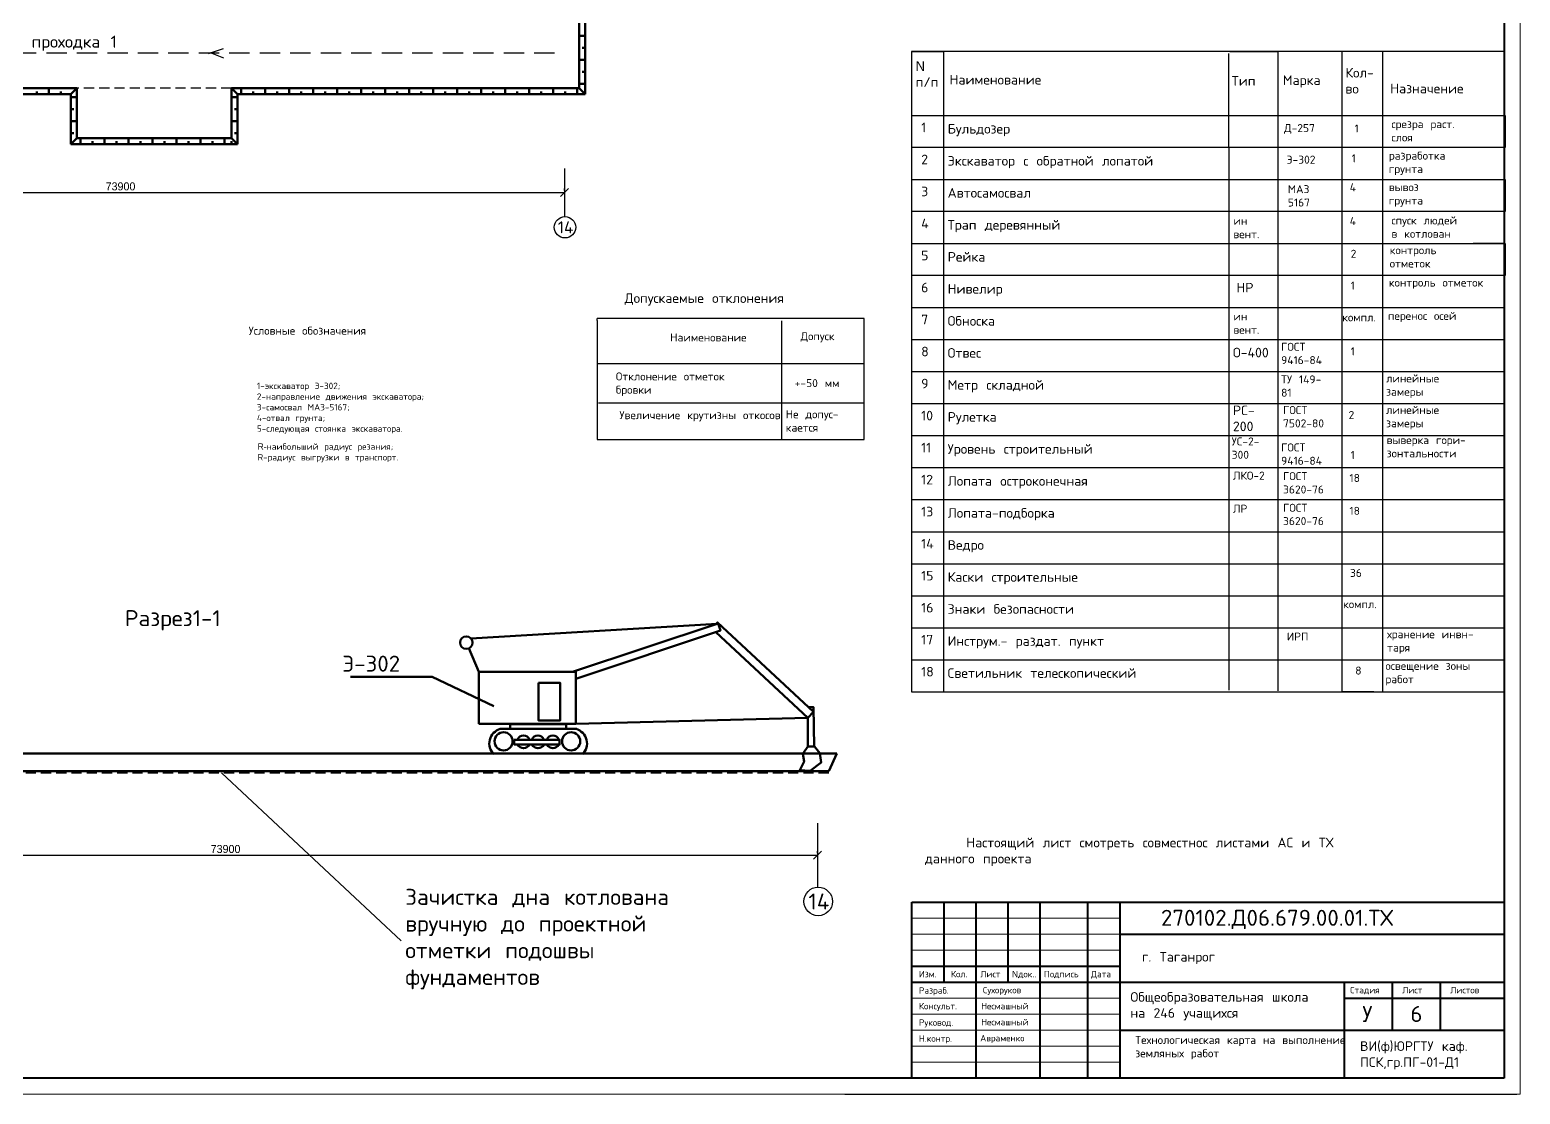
# Model space of a CAD drawing. Header units: millimetres. Extents: x 707 to 5070, y -235 to 1028.
# Drawn here: x 2820.7 to 3286.2, y -232.3 to 100.2 of the extents above; entities that cross this region are included whole.
import ezdxf

# ---------------------------------------------------------------- set-up
doc = ezdxf.new("R2010")
doc.units = ezdxf.units.MM
for name, pattern in [('ACAD_ISO04W100', [30, 24, -3, 0, -3]), ('HIDDEN', [9.525, 6.35, -3.175]), ('HIDDEN2', [4.7625, 3.175, -1.5875])]:
    doc.linetypes.add(name, pattern=pattern)
for name, color, linetype, lineweight in [('Основная', 7, 'Continuous', 40), ('Толстая', 7, 'Continuous', 50), ('Тонкая', 5, 'Continuous', 15)]:
    doc.layers.add(name, color=color, linetype=linetype, lineweight=lineweight)
doc.dimstyles.new('200', dxfattribs={"dimtxt": 2.5, "dimasz": 2.5, "dimexe": 1.25, "dimexo": 0.625, "dimtad": 1, "dimdec": 0, "dimlfac": 200, "dimtxsty": 'Standard', "dimblk": 'OBLIQUE', "dimcen": 2.5, "dimadec": 0, "dimazin": 0, "dimtfac": 1, "dimtdec": 0, "dimtmove": 0, "dimatfit": 3, "dimldrblk": 'OBLIQUE', "dimfxl": 0, "dimarcsym": 0})

# ---------------------------------------------------------------- blocks, each defined once
blk = doc.blocks.new('_Oblique')
at = {"color": 0, "linetype": 'ByBlock', "lineweight": -2}
blk.add_line((-0.5, -0.5), (0.5, 0.5), dxfattribs=at)
blk = doc.blocks.new('*D93')
at = {"color": 0, "lineweight": -2}
for p, q in [((2710.34, 50.02), (2710.34, 50.65)), ((2710.34, 49.4), (2987.69, 49.4)), ((2987.69, 50.02), (2987.69, 50.65))]:
    blk.add_line(p, q, dxfattribs=at)
at = {"layer": 'Defpoints', "color": 0}
for p in [(2710.34, 49.4), (2987.69, 49.4), (2987.69, 49.4)]:
    blk.add_point(p, dxfattribs=at)
at = {"color": 0, "lineweight": -2, "xscale": 2.5, "yscale": 2.5, "zscale": 2.5, "rotation": 180}
blk.add_blockref('_Oblique', (2710.34, 49.4), dxfattribs=at)
at = {"color": 0, "lineweight": -2, "xscale": 2.5, "yscale": 2.5, "zscale": 2.5}
blk.add_blockref('_Oblique', (2987.69, 49.4), dxfattribs=at)
at = {"color": 0, "insert": (2849.01, 51.27), "char_height": 2.5, "attachment_point": 5}
blk.add_mtext('73900', dxfattribs=at)
blk = doc.blocks.new('*D99')
at = {"color": 0, "lineweight": -2}
for p, q in [((2696.92, -156.94), (2696.92, -156.32)), ((2696.92, -157.57), (3066.72, -157.57)), ((3066.72, -156.94), (3066.72, -156.32))]:
    blk.add_line(p, q, dxfattribs=at)
at = {"layer": 'Defpoints', "color": 0}
for p in [(2696.92, -157.57), (3066.72, -157.57), (3066.72, -157.57)]:
    blk.add_point(p, dxfattribs=at)
at = {"color": 0, "lineweight": -2, "xscale": 2.5, "yscale": 2.5, "zscale": 2.5, "rotation": 180}
blk.add_blockref('_Oblique', (2696.92, -157.57), dxfattribs=at)
at = {"color": 0, "lineweight": -2, "xscale": 2.5, "yscale": 2.5, "zscale": 2.5}
blk.add_blockref('_Oblique', (3066.72, -157.57), dxfattribs=at)
at = {"color": 0, "insert": (2881.82, -155.69), "char_height": 2.5, "attachment_point": 5}
blk.add_mtext('73900', dxfattribs=at)

msp = doc.modelspace()

# ---------------------------------------------------------------- linework, layer by layer
at = {"lineweight": 50}
for p, q in [((2992.2469, 81.9276), (2992.2469, 146.5776)), ((2994.1219, 80.0526), (2994.1219, 148.4526)), ((2992.2469, 98.277), (2994.1219, 98.277)), ((2994.1219, 94.527), (2993.2219, 94.527)), ((2992.2469, 90.777), (2994.1219, 90.777)), ((2994.1219, 87.027), (2993.2219, 87.027)), ((2994.1219, 83.277), (2994.1219, 87.027)), ((2703.8873, 80.0526), (2833.5436, 80.0526)), ((2705.7623, 81.9276), (2835.4186, 81.9276)), ((2822.9181, 80.0526), (2822.9181, 80.9526)), ((2826.6681, 81.9276), (2826.6681, 80.0526)), ((2830.4181, 80.0526), (2830.4181, 80.9526)), ((2835.4186, 81.9276), (2833.5436, 80.0526)), ((2833.5436, 80.0526), (2833.5436, 66.3651)), ((2835.4186, 81.9276), (2835.4186, 66.3651)), ((2883.6436, 66.3651), (2883.6436, 81.9276)), ((2883.6436, 81.9276), (2990.3719, 81.9276)), ((2885.5186, 80.0526), (2883.6436, 81.9276)), ((2885.5186, 64.4901), (2885.5186, 80.0526)), ((2885.5186, 80.0526), (2992.2469, 80.0526)), ((2886.6681, 81.9276), (2886.6681, 80.0526)), ((2890.4181, 80.0526), (2890.4181, 80.9526)), ((2894.1681, 81.9276), (2894.1681, 80.0526)), ((2897.9181, 80.0526), (2897.9181, 80.9526)), ((2901.6681, 81.9276), (2901.6681, 80.0526)), ((2905.4181, 80.0526), (2905.4181, 80.9526)), ((2909.1681, 81.9276), (2909.1681, 80.0526)), ((2912.9181, 80.0526), (2912.9181, 80.9526)), ((2916.6681, 81.9276), (2916.6681, 80.0526)), ((2920.4181, 80.0526), (2920.4181, 80.9526)), ((2924.1681, 81.9276), (2924.1681, 80.0526)), ((2927.9181, 80.0526), (2927.9181, 80.9526)), ((2931.6681, 81.9276), (2931.6681, 80.0526)), ((2935.4181, 80.0526), (2935.4181, 80.9526)), ((2939.1681, 81.9276), (2939.1681, 80.0526)), ((2942.9181, 80.0526), (2942.9181, 80.9526)), ((2946.6681, 81.9276), (2946.6681, 80.0526)), ((2950.4181, 80.0526), (2950.4181, 80.9526)), ((2954.1681, 81.9276), (2954.1681, 80.0526)), ((2957.9181, 80.0526), (2957.9181, 80.9526)), ((2961.6681, 81.9276), (2961.6681, 80.0526)), ((2965.4181, 80.0526), (2965.4181, 80.9526)), ((2969.1681, 81.9276), (2969.1681, 80.0526)), ((2972.9181, 80.0526), (2972.9181, 80.9526)), ((2976.6681, 81.9276), (2976.6681, 80.0526)), ((2980.4181, 80.0526), (2980.4181, 80.9526)), ((2984.1681, 81.9276), (2984.1681, 80.0526)), ((2987.9181, 80.0526), (2987.9181, 80.9526)), ((2990.3719, 81.9276), (2992.2469, 81.9276)), ((2991.6681, 81.9276), (2991.6681, 80.0526)), ((2992.2469, 83.277), (2994.1219, 83.277)), ((2994.1219, 80.0526), (2992.2469, 81.9276)), ((2992.2469, 80.0526), (2994.1219, 80.0526)), ((2833.5436, 79.1374), (2835.4186, 79.1374)), ((2833.5436, 79.1374), (2833.5436, 75.3874)), ((2833.5436, 75.3874), (2834.4436, 75.3874)), ((2883.6436, 79.1374), (2885.5186, 79.1374)), ((2884.6186, 75.3874), (2885.5186, 75.3874)), ((2833.5436, 71.6374), (2835.4186, 71.6374)), ((2833.5436, 71.6374), (2833.5436, 70.7374)), ((2833.5436, 71.6374), (2833.5436, 67.8874)), ((2883.6436, 71.6374), (2885.5186, 71.6374)), ((2833.5436, 67.8874), (2834.4436, 67.8874)), ((2833.5436, 66.3651), (2833.5436, 64.4901)), ((2835.4186, 66.3651), (2833.5436, 64.4901)), ((2835.4186, 66.3651), (2881.7686, 66.3651)), ((2836.5371, 66.3651), (2836.5371, 64.4901)), ((2840.2871, 64.4901), (2840.2871, 65.3901)), ((2844.0371, 66.3651), (2844.0371, 64.4901)), ((2847.7871, 64.4901), (2847.7871, 65.3901)), ((2851.5371, 66.3651), (2851.5371, 64.4901)), ((2855.2871, 64.4901), (2855.2871, 65.3901)), ((2859.0371, 66.3651), (2859.0371, 64.4901)), ((2862.7871, 64.4901), (2862.7871, 65.3901)), ((2866.5371, 66.3651), (2866.5371, 64.4901)), ((2870.2871, 64.4901), (2870.2871, 65.3901)), ((2874.0371, 66.3651), (2874.0371, 64.4901)), ((2877.7871, 64.4901), (2877.7871, 65.3901)), ((2881.5371, 66.3651), (2881.5371, 64.4901)), ((2881.7686, 66.3651), (2883.6436, 66.3651)), ((2883.6436, 66.3651), (2885.5186, 64.4901)), ((2883.6436, 64.4901), (2883.6436, 65.3901)), ((2884.6186, 67.8874), (2885.5186, 67.8874)), ((2833.5436, 64.4901), (2883.6436, 64.4901)), ((2836.5371, 64.4901), (2840.2871, 64.4901)), ((2883.6436, 64.4901), (2885.5186, 64.4901)), ((2688.3218, -125.8547), (2930.4968, -125.8547)), ((2930.4968, -125.8547), (3072.8013, -125.8547)), ((3072.8013, -125.8547), (3070.3013, -131.3547)), ((2690.8218, -131.3547), (2927.9968, -131.3547)), ((2927.9968, -131.3547), (3070.3013, -131.3547))]:
    msp.add_line(p, q, dxfattribs=at)
at = {"lineweight": -3}
for p, q in [((2876.4838, 92.8349), (2881.2161, 94.3776)), ((3281.0558, 93.4366), (3096.0558, 93.4366)), ((3096.0558, 93.4366), (3096.0558, -106.5634)), ((3096.0558, 93.4366), (3096.0558, 73.4366)), ((3096.0558, 93.4366), (3106.0558, 93.4366)), ((3106.0558, 93.4366), (3106.0558, -106.5634)), ((3195.4844, 93.4331), (3210.4844, 93.4331)), ((3210.4844, 93.4331), (3210.4844, -106.2972)), ((3210.52, 93.496), (3230.52, 93.496)), ((3230.52, 93.496), (3230.52, -106.4767)), ((3243.2798, -106.4767), (3243.2798, 93.4139)), ((2876.9827, 93.0683), (2881.1393, 91.4368)), ((3195.2457, 63.4282), (3195.2457, 92.83)), ((3096.0558, 73.4366), (3281.4914, 73.4366)), ((3281.4914, 73.4366), (3281.4914, 63.4366)), ((3281.4914, 63.4366), (3096.0558, 63.4366)), ((3096.0558, 63.4366), (3096.0558, 53.4366)), ((3195.2457, 63.4282), (3195.2457, -106.109)), ((3096.0558, 53.4366), (3281.4914, 53.4366)), ((3281.4914, 53.4366), (3281.4914, 43.4366)), ((3281.4914, 43.4366), (3096.0558, 43.4366)), ((3096.0558, 43.4366), (3096.0558, 33.4366)), ((3096.0558, 33.4366), (3281.4914, 33.4366)), ((3281.4914, 33.4366), (3271.4914, 33.4366)), ((3281.4914, 33.4366), (3281.4914, 23.4366)), ((3281.4914, 23.4366), (3096.0558, 23.4366)), ((3096.0558, 23.4366), (3096.0558, 13.4366)), ((3096.0558, 13.4366), (3281.4914, 13.4366)), ((3096.0558, 3.4366), (3281.4914, 3.4366)), ((3096.0558, -6.5634), (3281.4914, -6.5634)), ((3096.0558, -16.5634), (3281.4914, -16.5634)), ((3096.0558, -26.5634), (3281.4914, -26.5634)), ((3096.0558, -36.5634), (3281.4914, -36.5634)), ((3096.0558, -46.5634), (3281.4914, -46.5634)), ((3096.0558, -56.5634), (3281.4914, -56.5634)), ((3096.0558, -66.5634), (3281.4914, -66.5634)), ((3096.0558, -76.5634), (3281.4914, -76.5634)), ((3096.0558, -86.5634), (3281.4914, -86.5634)), ((3096.0558, -96.5634), (3281.4914, -96.5634)), ((3096.0558, -106.5634), (3281.2965, -106.5634)), ((3230.52, -106.4767), (3240.52, -106.4767)), ((3281.2055, -172.2661), (3281.2055, -227.2661)), ((3281.2055, -227.2661), (3096.2055, -227.2661))]:
    msp.add_line(p, q, dxfattribs=at)
at = {"linetype": 'HIDDEN', "lineweight": -3}
msp.add_line((2984.5985, 92.9014), (2720.7349, 92.9014), dxfattribs=at)
at = {"linetype": 'HIDDEN2'}
for p, q in [((2883.6436, 81.9276), (2835.4186, 81.9276)), ((2690.8218, -131.8547), (3070.3013, -131.8547))]:
    msp.add_line(p, q, dxfattribs=at)
at = {"linetype": 'ACAD_ISO04W100'}
for p, q in [((2987.6873, 56.8623), (2987.6873, 41.9278)), ((3066.7218, -147.6135), (3066.7218, -167.526))]:
    msp.add_line(p, q, dxfattribs=at)
for p, q in [((2997.8966, 9.4408), (2997.8966, 9.987)), ((3081.2994, 9.987), (2997.8966, 9.987)), ((2997.8966, 9.4408), (2997.8966, -27.742)), ((3081.2994, -27.742), (3081.2994, 9.987)), ((3055.5975, -27.742), (3055.5975, 9.245)), ((2997.8966, -4.0322), (3081.2994, -4.0322)), ((2998.2679, -16.2784), (3081.2994, -16.2784)), ((2997.8966, -27.742), (3081.2994, -27.742)), ((2880.5615, -131.8547), (2936.6715, -184.3685)), ((3075.2055, -232.2661), (3285.2055, -232.2661))]:
    msp.add_line(p, q)
for centre, radius in [((2987.8483, 38.5215), 3.3459), ((3066.9364, -172.0678), 4.4612)]:
    msp.add_circle(centre, radius)
at = {"layer": 'Основная', "color": 0}
for p, q in [((3281.2055, 356.7339), (3281.2055, -227.2661)), ((3096.2055, -172.2661), (3281.2055, -172.2661)), ((3096.2055, -227.2661), (3096.2055, -172.2661)), ((3106.2055, -172.2661), (3106.2055, -197.2661)), ((3116.2055, -172.2661), (3116.2055, -227.2661)), ((3126.2055, -172.2661), (3126.2055, -197.2661)), ((3136.2055, -172.2661), (3136.2055, -227.2661)), ((3151.2055, -227.2661), (3151.2055, -172.2661)), ((3161.2055, -227.2661), (3161.2055, -172.2661)), ((3161.2055, -182.2661), (3281.2055, -182.2661)), ((3096.2055, -192.2661), (3161.2055, -192.2661)), ((3096.2055, -197.2661), (3281.2055, -197.2661)), ((3231.2055, -197.2661), (3231.2055, -227.2661)), ((3246.2055, -197.2661), (3246.2055, -212.2661)), ((3261.2055, -197.2661), (3261.2055, -212.2661)), ((3231.2055, -202.2661), (3281.2055, -202.2661)), ((3161.2055, -212.2661), (3281.2055, -212.2661)), ((3281.2055, -227.2661), (2465.2055, -227.2661))]:
    msp.add_line(p, q, dxfattribs=at)
at = {"layer": 'Толстая', "color": 0, "lineweight": 50}
for p, q in [((2960.9775, -100.3909), (2957.7783, -92.9977)), ((2967.6299, -118.1902), (2991.5673, -118.1902))]:
    msp.add_line(p, q, dxfattribs=at)
for points in [[(2991.2394, -102.4947), (3036.4156, -87.4568), (3035.6857, -85.2642), (2990.2429, -100.3909)], [(3034.8681, -85.5364), (3035.4594, -84.9005), (3065.4549, -112.7887), (3063.6867, -114.6906), (3034.9277, -87.952)], [(3063.9295, -111.3704), (3065.4606, -111.3704), (3065.6382, -123.621), (3063.6791, -123.6287), (3063.6646, -114.6701)], [(3065.7318, -123.6393), (3067.4811, -125.7797), (3067.8608, -128.6868), (3064.4434, -131.2146), (3061.1526, -131.0882), (3062.5448, -128.3076), (3062.1651, -125.9061), (3063.9371, -123.3782)]]:
    msp.add_lwpolyline(points, dxfattribs=at)
for points in [[(2960.9775, -116.543), (2991.2394, -116.543), (2991.2394, -100.3909), (2960.9775, -100.3909)], [(2979.5886, -103.7767), (2986.302, -103.7767), (2986.302, -115.5888), (2979.5886, -115.5888)], [(2988.2212, -116.648), (2970.7186, -116.648), (2970.7186, -118.1902), (2988.2212, -118.1902)], [(2972.0055, -121.5317), (2986.1621, -121.5317), (2986.1621, -123.0739), (2972.0055, -123.0739)]]:
    msp.add_lwpolyline(points, close=True, dxfattribs=at)
for centre, radius in [((2957.0038, -91.2077), 1.9503), ((2968.6595, -122.0458), 2.8313), ((2989.7655, -122.0458), 2.8313)]:
    msp.add_circle(centre, radius, dxfattribs=at)
for centre, radius, start, end in [((2968.9276, -122.7292), 4.7208, 105.955327, 225.705584), ((2974.9058, -122.2131), 1.9963, 19.957139, 160.042861), ((2979.3966, -122.2131), 1.9963, 19.957139, 160.042861), ((2984.0669, -122.2131), 1.9963, 19.957139, 160.042861), ((2990.0122, -122.7292), 4.7208, 314.294416, 74.044673), ((2974.9058, -122.2131), 1.9963, 205.544057, 334.455943), ((2979.3966, -122.2131), 1.9963, 205.544057, 334.455943), ((2984.0669, -122.2131), 1.9963, 205.544057, 334.455943)]:
    msp.add_arc(centre, radius, start, end, dxfattribs=at)
at = {"layer": 'Тонкая', "color": 0}
for p, q in [((3286.2055, 361.7339), (3286.2055, -232.2661)), ((3096.2055, -177.2661), (3161.2055, -177.2661)), ((3096.2055, -182.2661), (3161.2055, -182.2661)), ((3096.2055, -187.2661), (3161.2055, -187.2661)), ((3096.2055, -202.2661), (3161.2055, -202.2661)), ((3096.2055, -207.2661), (3161.2055, -207.2661)), ((3096.2055, -212.2661), (3161.2055, -212.2661)), ((3096.2055, -217.2661), (3161.2055, -217.2661)), ((3096.2055, -222.2661), (3161.2055, -222.2661)), ((3286.2055, -232.2661), (2445.2055, -232.2661))]:
    msp.add_line(p, q, dxfattribs=at)
at = {"layer": 'Тонкая', "color": 0, "lineweight": 50}
for p, q in [((2958.4402, -89.8884), (3035.3851, -85.3685)), ((2946.3183, -101.8927), (2920.8899, -101.8927)), ((2965.6438, -111.0342), (2946.3183, -101.8927)), ((2991.2394, -116.543), (3063.6867, -114.6906))]:
    msp.add_line(p, q, dxfattribs=at)

# ---------------------------------------------------------------- texts
at = {"linetype": 'HIDDEN', "lineweight": -3, "insert": (2821.2404, 98.3615), "char_height": 3.75, "width": 59.292746, "attachment_point": 1}
msp.add_mtext('{\\Ftxt.shx|c204;проходка 1}', dxfattribs=at)
at = {"lineweight": -3, "attachment_point": 1}
for s, insert, char_height, width in [('N\\P{\\Ftxt.shx|c204;п/п}', (3097.3831, 90.3762), 3, 7.541148), ('{\\Ftxt.shx|c204;Наименование}', (3107.9691, 86.1053), 3, 57.192517), ('{\\Ftxt.shx|c204;Тип}', (3196.0941, 85.7547), 3, 14.223206), ('{\\Ftxt.shx|c204;Марка}', (3212.0418, 85.9653), 3, 18.274346), ('{\\Ftxt.shx|c204;Кол-\\Pво}', (3231.603, 88.2796), 3, 7.978918), ('{\\Ftxt.shx|c204;Назначение}', (3245.5995, 83.352), 3, 35.048868), ('{\\Ftxt.shx|c204;1}', (3099.1019, 71.1999), 3, 4.728695), ('{\\Ftxt.shx|c204;Бульдозер}', (3107.3713, 70.7752), 3, 66.159924), ('{\\Ftxt.shx|c204;Д-257}', (3212.4581, 70.7473), 2.5, 16.237081), ('{\\Ftxt.shx|c204;1}', (3234.4632, 70.6194), 2.5, 6.326078), ('{\\Ftxt.shx|c204;срезра раст.\\Pслоя}', (3245.9935, 71.9858), 2.5, 33.670294), ('{\\Ftxt.shx|c204;2}', (3099.1019, 61.1999), 3, 4.728695), ('{\\Ftxt.shx|c204;Экскаватор с обратной лопатой}', (3107.3713, 60.7752), 3, 87.690909), ('{\\Ftxt.shx|c204;Э-302}', (3213.2273, 60.8852), 2.5, 15.75389), ('{\\Ftxt.shx|c204;1}', (3233.5595, 61.2895), 2.5, 6.627355), ('{\\Ftxt.shx|c204;разработка\\Pгрунта}', (3245.1723, 62.1402), 2.5, 34.21777), ('{\\Ftxt.shx|c204;3}', (3099.1019, 51.1999), 3, 4.728695), ('{\\Ftxt.shx|c204;МАЗ 5167}', (3213.629, 51.6612), 2.5, 14.07932), ('{\\Ftxt.shx|c204;4}', (3232.957, 52.2606), 2.5, 7.229835), ('{\\Ftxt.shx|c204;вывоз\\Pгрунта}', (3245.1723, 52.2946), 2.5, 35.860198), ('{\\Ftxt.shx|c204;Автосамосвал}', (3107.3713, 50.7752), 3, 66.159924), ('{\\Ftxt.shx|c204;спуск людей\\Pв котлован}', (3245.9935, 41.902), 2.5, 34.491508), ('{\\Ftxt.shx|c204;4}', (3099.1019, 41.1999), 3, 4.728695), ('{\\Ftxt.shx|c204;Трап деревянный}', (3107.3713, 40.7752), 3, 66.159924), ('{\\Ftxt.shx|c204;ин\\Pвент.}', (3196.6188, 41.7633), 2.5, 12.006593), ('{\\Ftxt.shx|c204;4}', (3232.957, 41.7268), 2.5, 7.832315), ('{\\Ftxt.shx|c204;5}', (3099.1019, 31.1999), 3, 4.728695), ('{\\Ftxt.shx|c204;Рейка}', (3107.3713, 30.7752), 3, 66.159924), ('{\\Ftxt.shx|c204;2}', (3233.2583, 31.4941), 2.5, 7.229835), ('{\\Ftxt.shx|c204;контроль\\Pотметок}', (3245.446, 32.6034), 2.5, 35.312722), ('{\\Ftxt.shx|c204;6}', (3099.1019, 21.1999), 3, 4.728695), ('{\\Ftxt.shx|c204;Нивелир}', (3107.3713, 20.7752), 3, 66.159924), ('{\\Ftxt.shx|c204;НР}', (3197.5727, 21.1581), 3, 9.960877), ('{\\Ftxt.shx|c204;1}', (3233.2583, 21.5623), 2.5, 7.832315), ('{\\Ftxt.shx|c204;контроль отметок}', (3245.1723, 22.4844), 2.5, 35.312722), ('{\\Ftxt.shx|c204;7}', (3099.1019, 11.1999), 3, 4.728695), ('{\\Ftxt.shx|c204;Обноска}', (3107.3713, 10.7752), 3, 66.159924), ('{\\Ftxt.shx|c204;ин\\Pвент.}', (3196.6188, 11.9085), 2.5, 12.006593), ('{\\Ftxt.shx|c204;компл.}', (3230.6189, 11.6305), 2.5, 9.941033), ('{\\Ftxt.shx|c204;перенос осей}', (3244.8985, 12.0918), 2.5, 34.765246), ('{\\Ftxt.shx|c204;Условные обозначения}', (2889.0365, 7.4626), 2.5, 69.641557), ('{\\Ftxt.shx|c204;8}', (3099.1019, 1.1999), 3, 4.728695), ('{\\Ftxt.shx|c204;Отвес}', (3107.3713, 0.7752), 3, 66.159924), ('{\\Ftxt.shx|c204;О-400}', (3196.466, 0.8863), 3, 11.805439), ('{\\Ftxt.shx|c204;ГОСТ\\P9416-84}', (3211.5321, 2.4293), 2.5, 18.872299), ('{\\Ftxt.shx|c204;1}', (3233.2583, 1.0112), 2.5, 7.832315), ('{\\Ftxt.shx|c204;9}', (3099.1019, -8.8001), 3, 4.728695), ('{\\Ftxt.shx|c204;Метр складной}', (3107.3713, -9.2248), 3, 66.159924), ('{\\Ftxt.shx|c204;ТУ 149-\\P81}', (3211.5321, -7.7464), 2.5, 17.674054), ('{\\Ftxt.shx|c204;линейные\\Pзамеры}', (3244.3107, -7.4499), 2.5, 35.150275), ('{\\Ftxt.shx|c204;РС-\\P200}', (3196.466, -17.174), 3, 13.281119), ('{\\Ftxt.shx|c204;ГОСТ 7502-80}', (3212.1312, -17.3234), 2.5, 17.674054), ('{\\Ftxt.shx|c204;линейные\\Pзамеры}', (3244.3028, -17.2927), 2.5, 36.241907), ('{\\Ftxt.shx|c204;10}', (3099.1019, -18.8001), 3, 4.728695), ('{\\Ftxt.shx|c204;Рулетка}', (3107.3713, -19.2248), 3, 66.159924), ('{\\Ftxt.shx|c204;2}', (3232.5916, -18.8753), 2.5, 7.876304), ('{\\Ftxt.shx|c204;УС-2-\\P300}', (3196.0971, -27.1257), 2.5, 13.650076), ('{\\Ftxt.shx|c204;выверка гори-\\Pзонтальности}', (3244.4844, -26.6916), 2.5, 59.444444), ('{\\Ftxt.shx|c204;11}', (3099.1019, -28.8001), 3, 4.728695), ('{\\Ftxt.shx|c204;Уровень строительный}', (3107.3713, -29.2248), 3, 66.159924), ('{\\Ftxt.shx|c204;ГОСТ\\P9416-84}', (3211.5321, -28.9954), 2.5, 18.872299), ('{\\Ftxt.shx|c204;1}', (3233.2583, -31.3511), 2.5, 7.832315), ('{\\Ftxt.shx|c204;12}', (3099.1019, -38.8001), 3, 4.728695), ('{\\Ftxt.shx|c204;Лопата остроконечная}', (3107.3713, -39.2248), 3, 66.159924), ('{\\Ftxt.shx|c204;ЛКО-2}', (3196.466, -37.8144), 2.5, 12.543279), ('{\\Ftxt.shx|c204;ГОСТ\\P3620-76}', (3212.1312, -37.9739), 2.5, 17.374512), ('{\\Ftxt.shx|c204;18}', (3232.8863, -38.531), 2.5, 6.856728), ('{\\Ftxt.shx|c204;13}', (3099.1019, -48.8001), 3, 4.728695), ('{\\Ftxt.shx|c204;Лопата-подборка}', (3107.3713, -49.2248), 3, 66.159924), ('{\\Ftxt.shx|c204;ЛР}', (3196.466, -48.1346), 2.5, 12.543279), ('{\\Ftxt.shx|c204;ГОСТ\\P3620-76}', (3212.1312, -47.8503), 2.5, 17.374512), ('{\\Ftxt.shx|c204;18}', (3232.8863, -48.8066), 2.5, 7.199579), ('{\\Ftxt.shx|c204;14}', (3099.1019, -58.8001), 3, 4.728695), ('{\\Ftxt.shx|c204;Ведро}', (3107.3713, -59.2248), 3, 66.159924), ('{\\Ftxt.shx|c204;15}', (3099.1019, -68.8001), 3, 4.728695), ('{\\Ftxt.shx|c204;Каски строительные}', (3107.3713, -69.2248), 3, 66.159924), ('{\\Ftxt.shx|c204;36}', (3233.0287, -68.202), 2.5, 7.942776), ('{\\Ftxt.shx|c204;16}', (3099.1019, -78.8001), 3, 4.728695), ('{\\Ftxt.shx|c204;компл.}', (3230.8903, -77.9687), 2.5, 7.637198), ('{\\Ftxt.shx|c204;Знаки безопасности }', (3107.3713, -79.2248), 3, 66.159924), ('{\\Ftxt.shx|c204;ИРП}', (3213.3258, -88.0737), 2.5, 14.719601), ('{\\Ftxt.shx|c204;хранение инвн-\\Pтаря}', (3244.6467, -87.3525), 2.5, 36.438911), ('{\\Ftxt.shx|c204;17}', (3099.1019, -88.8001), 3, 4.728695), ('{\\Ftxt.shx|c204;Инструм.- раздат. пункт}', (3107.3713, -89.2248), 3, 66.159924), ('{\\Ftxt.shx|c204;освещение зоны\\Pработ}', (3244.1128, -97.2333), 2.5, 36.405184), ('{\\Ftxt.shx|c204;18}', (3099.1019, -98.8001), 3, 4.728695), ('{\\Ftxt.shx|c204;Светильник телескопический}', (3107.3713, -99.2248), 3, 108.488889), ('{\\Ftxt.shx|c204;8}', (3234.6898, -98.7063), 2.5, 6.433294)]:
    msp.add_mtext(s, dxfattribs=dict(at, insert=insert, char_height=char_height, width=width))
at = {"attachment_point": 1}
for s, insert, char_height, width in [('{\\Ftxt.shx|c204;14}', (2985.5738, 40.3867), 3.75, 23.140481), ('{\\Ftxt.shx|c204;Допускаемые отклонения}', (3006.4715, 17.8822), 3, 72.272906), ('{\\Ftxt.shx|c204;Наименование}', (3020.6944, 5.353), 2.5, 70.880927), ('{\\Ftxt.shx|c204;Допуск}', (3061.4264, 5.7411), 2.5, 32.801284), ('{\\Ftxt.shx|c204;Отклонение отметок бровки}', (3003.7283, -6.8216), 2.5, 43.458333), ('{\\Ftxt.shx|c204;+-50 мм}', (3059.6102, -8.9193), 2.5, 23.752656), ('{\\Ftxt.shx|c204;Увеличение крутизны откосов}', (3004.8593, -18.9231), 2.5, 56.930956), ('{\\Ftxt.shx|c204;Не допус-\\Pкается}', (3056.7919, -18.6467), 2.5, 27.145882), ('{\\Ftxt.shx|c204;     Настоящий лист смотреть совместнос листами АС и ТХ \\Pданного проекта}', (3100.2569, -152.1715), 3, 192.448731), ('{\\Ftxt.shx|c204;Зачистка дна котлована вручную до проектной отметки подошвы фундаментов}', (2937.9618, -168.1354), 5, 109.638144), ('{\\Ftxt.shx|c204;14}', (3063.9037, -169.581), 5, 30.853975)]:
    msp.add_mtext(s, dxfattribs=dict(at, insert=insert, char_height=char_height, width=width))
at = {"layer": 'Толстая', "color": 0, "lineweight": -2, "insert": (2850.3403, -81.0756), "char_height": 5, "width": 21.428278, "attachment_point": 1}
msp.add_mtext('{\\Ftxt.shx|c204; Разрез1-1}', dxfattribs=at)
at = {"layer": 'Тонкая', "color": 0, "attachment_point": 1}
for s, insert, char_height, width in [('{\\Ftxt.shx|c204;\\H0.6667x;1-экскаватор Э-302; \\P2-направление движения экскаватора; \\P3-самосвал МАЗ-5167;\\P4-отвал грунта;\\P5-следующая стоянка экскаватора.\\Ftxt.shx|c0;}', (2891.6095, -10.032), 3, 106.866667), ('{\\H0.6667x;R-\\Ftxt.shx|c204;наибольший радиус резания;\\P\\Ftxt.shx|c0;R\\Ftxt.shx|c204;-радиус выгрузки в транспорт.}', (2891.8326, -28.9938), 3, 119.441982), ('{\\Ftxt.shx|c204;270102.Д06.679.00.01.ТХ}', (3173.9931, -174.6683), 5, 97.770833), ('{\\Ftxt.shx|c204;г. Таганрог}', (3168.0557, -187.8441), 3, 67.566837), ('{\\Ftxt.shx|c204;Изм.}', (3098.399, -193.7543), 2, 8.813725), ('{\\Ftxt.shx|c204;Кол.}', (3108.399, -193.7543), 2, 8.813725), ('{\\Ftxt.shx|c204;Лист}', (3117.587, -193.7543), 2, 12.44697), ('N{\\Ftxt.shx|c204;док..}', (3127.4646, -193.7543), 2, 11.964912), ('{\\Ftxt.shx|c204;Подпись}', (3137.4646, -193.7543), 2, 14.120229), ('{\\Ftxt.shx|c204;Дата}', (3152.1531, -193.7543), 2, 8.813725), ('{\\Ftxt.shx|c204;Разраб.}', (3098.399, -198.8799), 2, 20.486275), ('{\\Ftxt.shx|c204;Сухоруков}', (3118.399, -198.7543), 2, 13.666667), ('{\\Ftxt.shx|c204;Стадия}', (3233.0796, -198.7543), 2, 12.44697), ('{\\Ftxt.shx|c204;Лист}', (3249.3715, -198.7543), 2, 12.44697), ('{\\Ftxt.shx|c204;Листов}', (3264.3715, -198.7543), 2, 12.44697), ('{\\Ftxt.shx|c204;Консульт.}', (3098.399, -203.7543), 2, 17.095238), ('{\\Ftxt.shx|c204;Несмашный}', (3117.8169, -203.7543), 2, 20.666667), ('{\\Ftxt.shx|c204;Общеобразовательная школа на 246 учащихся}', (3164.4564, -200.3951), 3, 67.575292), ('{\\Ftxt.shx|c204;У}', (3236.9027, -204.7115), 5, 5.621406), ('{\\Ftxt.shx|c204;6}', (3251.9027, -204.7115), 5, 5.621406), ('{\\Ftxt.shx|c204;Руковод.}', (3098.399, -208.8799), 2, 20.486275), ('{\\Ftxt.shx|c204;Несмашный}', (3117.8169, -208.7543), 2, 20.666667), ('{\\Ftxt.shx|c204;Н.контр.}', (3098.399, -213.8799), 2, 20.486275), ('{\\Ftxt.shx|c204;Авраменко}', (3117.5501, -213.7543), 2, 16.368627), ('{\\Ftxt.shx|c204;Технологическая карта на выполнение земляных работ}', (3165.9668, -214.0799), 2.5, 73), ('{\\Ftxt.shx|c204;ВИ(ф)ЮРГТУ каф. ПСК,гр.ПГ-01-Д1}', (3236.1768, -215.7425), 3, 47.658206)]:
    msp.add_mtext(s, dxfattribs=dict(at, insert=insert, char_height=char_height, width=width))
at = {"layer": 'Тонкая', "color": 0, "lineweight": 50, "insert": (2918.2693, -95.2905), "char_height": 5, "width": 31.888889, "attachment_point": 1}
msp.add_mtext('{\\Ftxt.shx|c204;Э-302}', dxfattribs=at)

# ---------------------------------------------------------------- dimensions: what is measured, and where the dimension line sits
for base, p1, p2, picture, middle in [((2987.6873, 49.3951), (2710.3373, 49.3951), (2987.6873, 49.3951), '*D93', (2849.0123, 51.2701)), ((3066.7218, -157.5697), (2696.9218, -157.5697), (3066.7218, -157.5697), '*D99', (2881.8218, -155.6947))]:
    dim = msp.add_linear_dim(base=base, p1=p1, p2=p2, text='73900', dimstyle='200')
    dim.commit()
    dim.dimension.update_dxf_attribs({"geometry": picture, "text_midpoint": middle})

doc.saveas('drawing.dxf')
